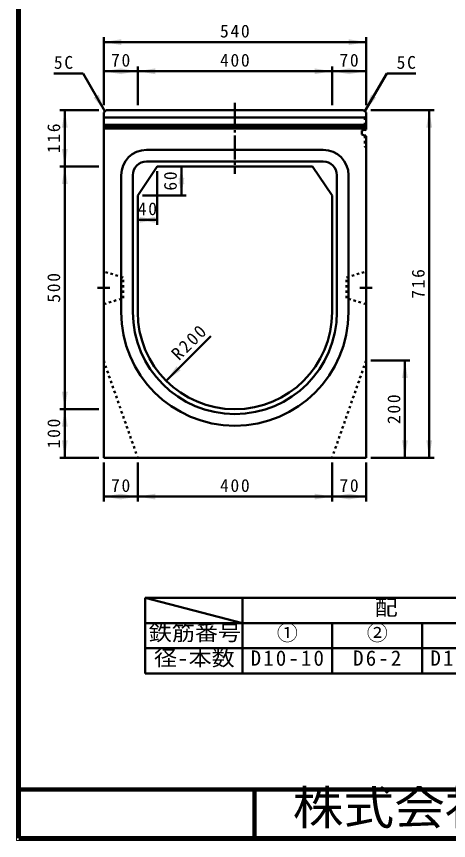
# Model space of a CAD drawing. Units: millimetres, scale not verified. Extents: x 100 to 4105, y 100 to 2870.
# Drawn here: x 100 to 989, y 100 to 1797 of the extents above; entities that cross this region are included whole.
import ezdxf
from ezdxf.enums import TextEntityAlignment as Align

# ---------------------------------------------------------------- set-up
doc = ezdxf.new("R2010")
doc.units = ezdxf.units.MM
doc.header["$LTSCALE"] = 5
doc.header["$PDMODE"] = 32
doc.header["$PDSIZE"] = 2.5
doc.linetypes.add('USER1', pattern=[2.2, 1, -1.2])
doc.linetypes.add('USER2', pattern=[13.4, 10, -1.2, 1, -1.2])
doc.layers.add('V-nasSTD', color=7, linetype='Continuous', lineweight=35)
doc.styles.add('ＭＳ ゴシック', font='')
doc.styles.get('ＭＳ ゴシック').set_extended_font_data('MS Gothic')

msp = doc.modelspace()

# ---------------------------------------------------------------- hatches: boundary and pattern name
at = {"layer": 'V-nasSTD'}
for points in [[(315.422, 1750.397), (279.422, 1744.397), (315.422, 1738.397)], [(783.422, 1738.397), (819.422, 1744.397), (783.422, 1750.397)], [(315.422, 1690.397), (279.422, 1684.397), (315.422, 1678.397)], [(313.422, 1678.397), (349.422, 1684.397), (313.422, 1690.397)], [(385.422, 1690.397), (349.422, 1684.397), (385.422, 1678.397)], [(713.422, 1678.397), (749.422, 1684.397), (713.422, 1690.397)], [(785.422, 1690.397), (749.422, 1684.397), (785.422, 1678.397)], [(783.422, 1678.397), (819.422, 1684.397), (783.422, 1690.397)], [(269.119, 1636.074), (281.922, 1601.897), (258.726, 1630.074)], [(829.726, 1636.074), (816.922, 1601.897), (840.119, 1630.074)], [(205.422, 1568.397), (199.422, 1604.397), (193.422, 1568.397)], [(955.422, 1568.397), (949.422, 1604.397), (943.422, 1568.397)], [(193.422, 1524.397), (199.422, 1488.397), (205.422, 1524.397)], [(205.422, 1452.397), (199.422, 1488.397), (193.422, 1452.397)], [(445.422, 1452.397), (439.422, 1488.397), (433.422, 1452.397)], [(433.422, 1464.397), (439.422, 1428.397), (445.422, 1464.397)], [(385.422, 1384.397), (349.422, 1378.397), (385.422, 1372.397)], [(353.422, 1372.397), (389.422, 1378.397), (353.422, 1384.397)], [(905.422, 1052.397), (899.422, 1088.397), (893.422, 1052.397)], [(429.214, 1076.674), (408.001, 1046.975), (437.7, 1068.189)], [(193.422, 1024.397), (199.422, 988.397), (205.422, 1024.397)], [(205.422, 952.397), (199.422, 988.397), (193.422, 952.397)], [(193.422, 924.397), (199.422, 888.397), (205.422, 924.397)], [(893.422, 924.397), (899.422, 888.397), (905.422, 924.397)], [(943.422, 924.397), (949.422, 888.397), (955.422, 924.397)], [(315.422, 814.397), (279.422, 808.397), (315.422, 802.397)], [(313.422, 802.397), (349.422, 808.397), (313.422, 814.397)], [(385.422, 814.397), (349.422, 808.397), (385.422, 802.397)], [(713.422, 802.397), (749.422, 808.397), (713.422, 814.397)], [(785.422, 814.397), (749.422, 808.397), (785.422, 802.397)], [(783.422, 802.397), (819.422, 808.397), (783.422, 814.397)]]:
    msp.add_hatch(color=256, dxfattribs=at).paths.add_polyline_path(points)

# ---------------------------------------------------------------- linework, layer by layer
at = {"layer": 'V-nasSTD', "lineweight": 100}
for p, q in [((105, 2865), (105, 105)), ((105, 205), (4100, 205)), ((590, 205), (590, 105)), ((105, 105), (4100, 105))]:
    msp.add_line(p, q, dxfattribs=at)
at = {"layer": 'V-nasSTD', "lineweight": 50}
for p, q in [((279.422, 1614.397), (279.422, 1754.397)), ((819.422, 1614.397), (819.422, 1754.397)), ((279.422, 1744.397), (819.422, 1744.397)), ((279.422, 1684.397), (349.422, 1684.397)), ((349.422, 1614.397), (349.422, 1694.397)), ((349.422, 1684.397), (749.422, 1684.397)), ((749.422, 1614.397), (749.422, 1694.397)), ((749.422, 1684.397), (819.422, 1684.397)), ((176.922, 1679.839), (236.922, 1679.839)), ((236.922, 1679.839), (281.922, 1601.897)), ((861.922, 1679.839), (816.922, 1601.897)), ((861.922, 1679.839), (921.922, 1679.839)), ((269.422, 1604.397), (189.422, 1604.397)), ((199.422, 1488.397), (199.422, 1604.397)), ((284.422, 1604.397), (279.422, 1599.397)), ((279.422, 888.397), (279.422, 1599.397)), ((814.422, 1604.397), (284.422, 1604.397)), ((814.422, 1604.397), (819.422, 1599.397)), ((819.422, 1599.397), (819.422, 1564.412)), ((829.422, 1604.397), (959.422, 1604.397)), ((949.422, 888.397), (949.422, 1604.397)), ((279.422, 1589.397), (819.422, 1589.397)), ((819.422, 1574.397), (279.422, 1574.397)), ((279.422, 1569.397), (819.422, 1569.397)), ((819.422, 1566.397), (279.422, 1566.397)), ((810.422, 1562.397), (819.422, 1564.412)), ((810.422, 1554.397), (810.422, 1562.397)), ((810.422, 1554.397), (819.422, 1551.039)), ((819.422, 888.397), (819.422, 1551.039)), ((367.422, 1522.397), (731.422, 1522.397)), ((367.422, 1498.397), (731.422, 1498.397)), ((269.422, 1488.397), (189.422, 1488.397)), ((199.422, 988.397), (199.422, 1488.397)), ((389.422, 1488.397), (349.422, 1428.397)), ((389.422, 1488.397), (709.422, 1488.397)), ((389.422, 1478.397), (389.422, 1368.397)), ((439.422, 1428.397), (439.422, 1488.397)), ((709.422, 1488.397), (749.422, 1428.397)), ((315.422, 1438.397), (315.422, 1470.397)), ((339.422, 1438.397), (339.422, 1470.397)), ((759.422, 1470.397), (759.422, 1438.397)), ((783.422, 1470.397), (783.422, 1438.397)), ((315.422, 1188.397), (315.422, 1438.397)), ((339.422, 1188.397), (339.422, 1438.397)), ((349.422, 1428.397), (349.422, 1188.397)), ((359.422, 1428.397), (449.422, 1428.397)), ((749.422, 1428.397), (749.422, 1188.397)), ((759.422, 1438.397), (759.422, 1188.397)), ((783.422, 1438.397), (783.422, 1188.397)), ((349.422, 1378.397), (389.422, 1378.397)), ((408.001, 1046.975), (499.925, 1138.899)), ((829.422, 1088.397), (909.422, 1088.397)), ((899.422, 888.397), (899.422, 1088.397)), ((269.422, 988.397), (189.422, 988.397)), ((199.422, 888.397), (199.422, 988.397)), ((269.422, 888.397), (189.422, 888.397)), ((279.422, 888.397), (819.422, 888.397)), ((829.422, 888.397), (959.422, 888.397)), ((279.422, 878.397), (279.422, 798.397)), ((349.422, 878.397), (349.422, 798.397)), ((749.422, 878.397), (749.422, 798.397)), ((819.422, 878.397), (819.422, 798.397)), ((279.422, 808.397), (349.422, 808.397)), ((349.422, 808.397), (749.422, 808.397)), ((749.422, 808.397), (819.422, 808.397)), ((365, 600), (365, 548)), ((565, 600), (365, 600)), ((365, 600), (565, 548)), ((565, 548), (565, 600)), ((750, 600), (565, 600)), ((935, 600), (750, 600)), ((1120, 600), (935, 600)), ((365, 548), (530, 548)), ((365, 548), (365, 496)), ((565, 548), (365, 548)), ((565, 548), (750, 548)), ((565, 496), (565, 548)), ((565, 548), (565, 496)), ((750, 548), (935, 548)), ((750, 496), (750, 548)), ((750, 548), (750, 496)), ((935, 548), (1120, 548)), ((935, 496), (935, 548)), ((935, 548), (935, 496)), ((365, 496), (365, 444)), ((565, 496), (365, 496)), ((565, 496), (750, 496)), ((565, 444), (565, 496)), ((565, 496), (565, 444)), ((750, 496), (935, 496)), ((750, 444), (750, 496)), ((750, 496), (750, 444)), ((935, 496), (1120, 496)), ((935, 444), (935, 496)), ((935, 496), (935, 444)), ((365, 444), (565, 444)), ((565, 444), (750, 444)), ((750, 444), (935, 444)), ((935, 444), (1120, 444))]:
    msp.add_line(p, q, dxfattribs=at)
at = {"layer": 'V-nasSTD', "linetype": 'USER2', "lineweight": 50}
for p, q in [((549.422, 1619.397), (549.422, 1473.397)), ((291.922, 1238.397), (266.922, 1238.397)), ((806.922, 1238.397), (831.922, 1238.397))]:
    msp.add_line(p, q, dxfattribs=at)
at = {"layer": 'V-nasSTD', "linetype": 'USER1', "lineweight": 50}
for p, q in [((817.122, 1589.397), (819.422, 1591.697)), ((817.122, 1589.397), (817.122, 1563.897)), ((817.122, 1551.897), (817.122, 1529.397)), ((817.122, 1529.397), (819.422, 1527.097)), ((319.422, 1259.897), (279.422, 1271.897)), ((279.422, 1271.897), (279.422, 1204.897)), ((319.422, 1216.897), (319.422, 1259.897)), ((779.422, 1259.897), (819.422, 1271.897)), ((779.422, 1216.897), (779.422, 1259.897)), ((819.422, 1271.897), (819.422, 1204.897)), ((279.422, 1204.897), (319.422, 1216.897)), ((819.422, 1204.897), (779.422, 1216.897)), ((279.422, 1088.397), (349.422, 888.397)), ((819.422, 1088.397), (749.422, 888.397))]:
    msp.add_line(p, q, dxfattribs=at)
at = {"layer": 'V-nasSTD', "lineweight": 13}
msp.add_lwpolyline([(100, 100), (100, 2870), (4105, 2870), (4105, 100)], close=True, dxfattribs=at)
at = {"layer": 'V-nasSTD', "lineweight": 50}
for centre, radius, start, end in [((367.422, 1470.397), 52, 90, 180), ((731.422, 1470.397), 52, 0, 90), ((367.422, 1470.397), 28, 90, 180), ((731.422, 1470.397), 28, 0, 90), ((549.422, 1188.397), 234, 180, 270), ((549.422, 1188.397), 210, 180, 270), ((549.422, 1188.397), 200, 180, 270), ((549.422, 1188.397), 200, 270, 0), ((549.422, 1188.397), 210, 270, 0), ((549.422, 1188.397), 234, 270, 0)]:
    msp.add_arc(centre, radius, start, end, dxfattribs=at)
at = {"layer": 'V-nasSTD'}
for p in [(817.122, 1563.897), (817.122, 1551.897)]:
    msp.add_point(p, dxfattribs=at)

# ---------------------------------------------------------------- texts
at = {"layer": 'V-nasSTD', "style": 'ＭＳ ゴシック', "width": 1.1}
for s, height, p in [('配\u3000\u3000\u3000\u3000\u3000\u3000\u3000\u3000\u3000\u3000筋', 31.67, (837.04, 595.6)), ('鉄筋番号', 31.67, (372.12, 543.6)), ('径-本数', 31.67, (382.92, 491.6)), ('株式会社船生コンクリート工業', 69.65, (668.279, 202.55))]:
    msp.add_text(s, height=height, dxfattribs=at).set_placement(p, align=Align.TOP_LEFT)
at = {"layer": 'V-nasSTD', "style": 'ＭＳ ゴシック'}
for s, p in [('①', (635.9, 543.6)), ('②', (820.9, 543.6))]:
    msp.add_text(s, height=31.67, dxfattribs=at).set_placement(p, align=Align.TOP_LEFT)
at = {"layer": 'V-nasSTD', "attachment_point": 1, "style": 'ＭＳ ゴシック'}
for s, insert, char_height in [('\\T1.2;540', (518.822, 1780.397), 26.39), ('\\T1.2;5C', (176.922, 1715.839), 26.39), ('\\T1.2;70', (294.622, 1720.397), 26.39), ('\\T1.2;400', (518.822, 1720.397), 26.39), ('\\T1.2;70', (764.622, 1720.397), 26.39), ('\\T1.2;5C', (882.322, 1715.839), 26.39), ('\\T1.2;40', (349.622, 1414.397), 26.39), ('\\T1.2;70', (294.622, 844.397), 26.39), ('\\T1.2;400', (518.822, 844.397), 26.39), ('\\T1.2;70', (764.622, 844.397), 26.39), ('\\T1.2;D10-10', (581.9, 491.6), 31.67), ('\\T1.2;D6-2', (792.82, 491.6), 31.67), ('\\T1.2;D10-10', (951.9, 491.6), 31.67)]:
    msp.add_mtext(s, dxfattribs=dict(at, insert=insert, char_height=char_height))
at = {"layer": 'V-nasSTD', "char_height": 26.39, "attachment_point": 1, "style": 'ＭＳ ゴシック'}
for s, insert, rotation in [('\\T1.2;116', (163.422, 1515.797), 90), ('\\T1.2;60', (403.422, 1438.597), 90), ('\\T1.2;716', (913.422, 1215.797), 90), ('\\T1.2;500', (163.422, 1207.797), 90), ('\\T1.2;R200', (415.921, 1105.807), 45), ('\\T1.2;200', (863.422, 957.797), 90), ('\\T1.2;100', (163.422, 907.797), 90)]:
    msp.add_mtext(s, dxfattribs=dict(at, insert=insert, rotation=rotation))

doc.saveas('drawing.dxf')
